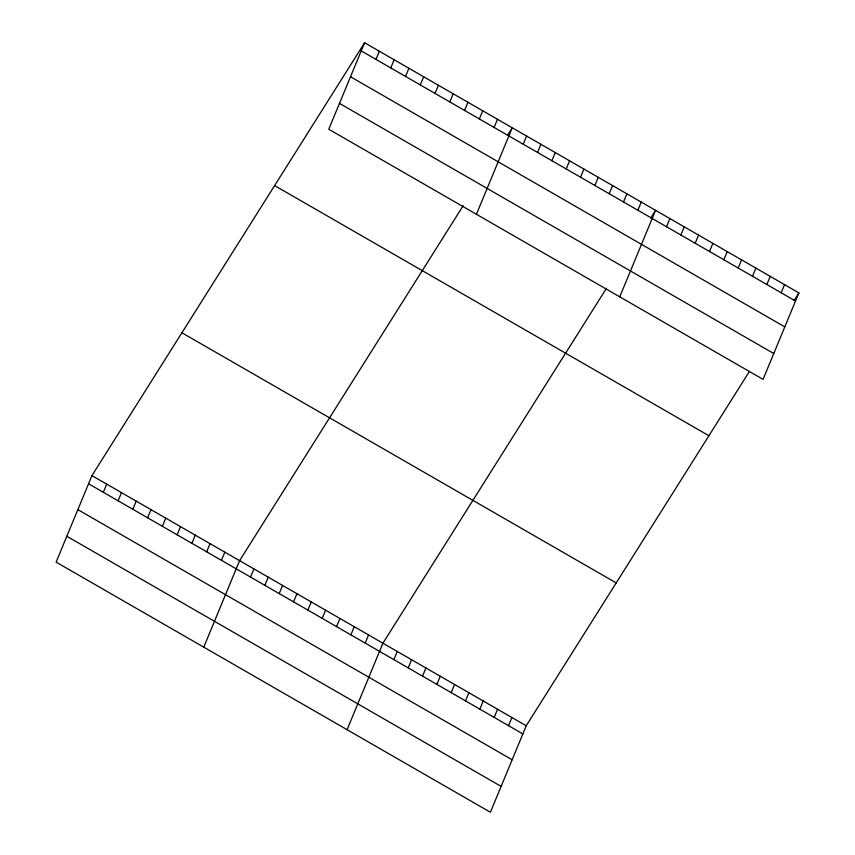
<?xml version="1.0" encoding="UTF-8"?>
<svg xmlns="http://www.w3.org/2000/svg" width="855" height="855" viewBox="0 0 855 855"><rect width="100%" height="100%" fill="white"/><g stroke="black" fill="none" stroke-linecap="round" stroke-linejoin="round"><path stroke-width="1.28" d="M364.593 42.75L328.769 129.244L763.066 379.374L798.891 292.88L364.593 42.75L91.934 475.626L56.109 562.12L490.407 812.25L526.231 725.756L749.13 371.882M103.327 492.288L106.704 484.133M118.086 500.784L121.474 492.63M132.856 509.291L136.234 501.137M147.626 517.799L151.004 509.644M162.386 526.306L165.763 518.141M177.156 534.803L180.533 526.648M375.986 59.412L379.363 51.257M191.926 543.31L195.303 535.155M390.746 67.919L394.123 59.754M206.686 551.817L210.063 543.662M405.516 76.416L408.893 68.261M221.456 560.324L224.833 552.159M420.286 84.923L423.663 76.768M203.768 647.16L239.592 560.666L463.175 205.713M435.045 93.43L438.423 85.276M250.547 577.082L253.924 568.928M449.816 101.937L453.193 93.772M264.879 585.333L268.256 577.178M464.575 110.434L467.952 102.279M279.211 593.584L282.588 585.429M479.345 118.941L482.722 110.787M293.543 601.845L296.92 593.691M494.115 127.448L497.492 119.294M307.875 610.096L311.252 601.941M476.427 214.284L512.252 127.79L507.485 135.368M322.207 618.347L325.584 610.192M523.207 144.206L526.584 136.052M336.539 626.608L339.916 618.454M537.538 152.457L540.916 144.303M350.871 634.859L354.248 626.704M551.87 160.719L555.248 152.553M365.203 643.11L368.58 634.955M566.202 168.969L569.58 160.815M347.087 729.71L382.912 643.217L606.494 288.253M580.534 177.22L583.912 169.066M393.866 659.622L397.244 651.467M594.866 185.482L598.244 177.327M408.198 667.873L411.576 659.718M609.198 193.732L612.575 185.578M422.53 676.134L425.908 667.979M623.53 201.983L626.907 193.829M436.862 684.385L440.24 676.23M637.862 210.245L641.239 202.09M451.194 692.636L454.571 684.481M619.747 296.835L655.571 210.341L650.805 217.918M465.526 700.897L468.903 692.742M666.526 226.746L669.903 218.591M479.858 709.148L483.235 700.993M680.858 235.007L684.235 226.853M494.19 717.398L497.567 709.244M695.19 243.258L698.567 235.104M508.522 725.66L511.899 717.505M709.522 251.509L712.899 243.354M723.854 259.77L727.231 251.616M738.186 268.021L741.563 259.867M752.518 276.272L755.895 268.117M766.85 284.533L770.227 276.379M781.181 292.784L784.559 284.63M794.113 300.458L798.891 292.88M361.216 50.905L795.513 301.035M350.507 76.758L784.805 326.888M339.478 103.391L773.775 353.521M274.615 185.599L708.913 435.729M181.912 332.777L616.209 582.907M91.934 475.626L526.231 725.756M88.557 483.78L522.854 733.911M77.848 509.633L512.145 759.764M66.818 536.267L501.116 786.397"/></g></svg>
